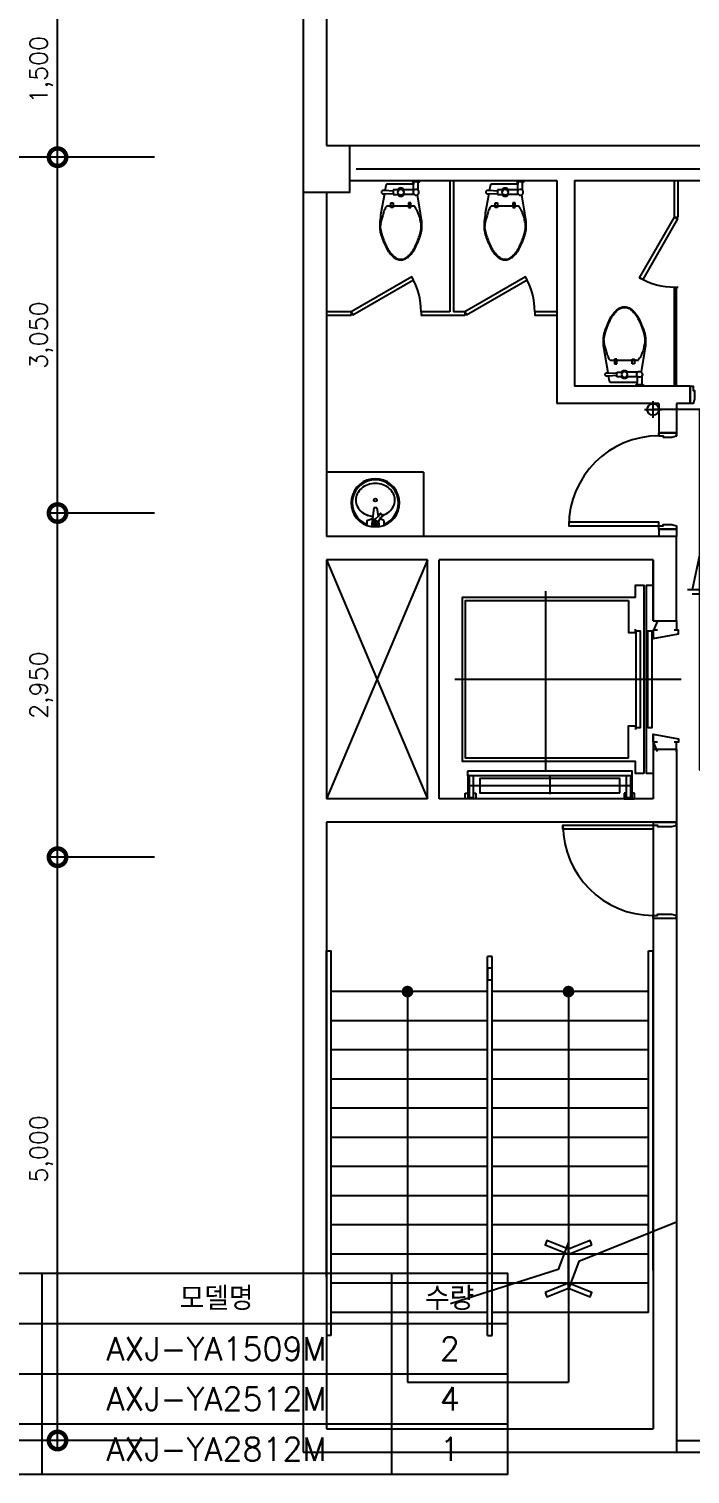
# Model space of a CAD drawing. Header units: millimetres. Extents: x -56261 to 196039, y 9480 to 100001.
# Drawn here: x 118579 to 124251, y 77491 to 89879 of the extents above; entities that cross this region are included whole.
import ezdxf
from ezdxf.enums import TextEntityAlignment as Align

# ---------------------------------------------------------------- set-up
doc = ezdxf.new("R2010")
doc.units = ezdxf.units.MM
for name, color, linetype in [('DVM_DPIT', 5, 'Continuous'), ('DVM_DRAIN', 5, 'Continuous'), ('DVM_DRAIN_MARK', 7, 'Continuous'), ('DVM_LEGEND', 7, 'Continuous'), ('PLAN', 9, 'Continuous'), ('PLAN_DIM', 7, 'Continuous')]:
    doc.layers.add(name, color=color, linetype=linetype)
doc.styles.add('DVM_DEFAULT', font='romans.shx', dxfattribs={"bigfont": 'whgtxt.shx'})
doc.styles.add('Gdim', font='')
doc.styles.add('plan', font='romans.shx', dxfattribs={"bigfont": 'GHS.SHX'})
doc.styles.get('Gdim').set_extended_font_data('Dotum')
doc.dimstyles.new('Gdim100', dxfattribs={"dimscale": 100, "dimtxt": 3, "dimasz": 6, "dimexe": 1.5, "dimexo": 2, "dimgap": 1, "dimtad": 1, "dimdec": 0, "dimzin": 0, "dimdsep": 46, "dimlunit": 6, "dimtxsty": 'Gdim', "dimblk1": 'DOTSMALL', "dimblk2": 'DOTSMALL', "dimsah": 1, "dimcen": 1.5, "dimdle": 1.5, "dimclrd": 1, "dimclre": 1, "dimclrt": 256, "dimazin": 0, "dimtfac": 1, "dimtdec": 0, "dimtix": 1, "dimtmove": 2, "dimatfit": 3, "dimldrblk": 'DOTSMALL', "dimfxl": 1.5, "dimtolj": 1, "dimtzin": 0, "dimlwd": -1, "dimlwe": -1, "dimarcsym": 0})

# ---------------------------------------------------------------- blocks, each defined once
blk = doc.blocks.new('_DotSmall')
at = {"color": 0, "linetype": 'ByBlock', "const_width": 0.5}
blk.add_lwpolyline([(-0.0625, 0, 1), (0.0625, 0, 1)], format="xyb", close=True, dxfattribs=at)
blk = doc.blocks.new('*D133')
at = {"layer": 'DEFPOINTS', "color": 0, "transparency": 16777216}
for p in [(118825, 90279), (119758, 90279), (119758, 88779)]:
    blk.add_point(p, dxfattribs=at)
at = {"layer": 'PLAN_DIM', "transparency": 16777216}
for p, q in [((118825, 88704), (118825, 90354)), ((119658, 90279), (118750, 90279)), ((119658, 88779), (118750, 88779))]:
    blk.add_line(p, q, dxfattribs=at)
at = {"layer": 'PLAN_DIM', "transparency": 16777216, "xscale": 300, "yscale": 300, "zscale": 300}
for p, rotation in [((118825, 90279), 90), ((118825, 88779), 270)]:
    blk.add_blockref('_DotSmall', p, dxfattribs=dict(at, rotation=rotation))
at = {"layer": 'PLAN_DIM', "transparency": 16777216, "insert": (118686, 89529), "char_height": 150, "attachment_point": 5, "rotation": 90, "style": 'plan'}
blk.add_mtext('\\A1;1,500', dxfattribs=at)
blk = doc.blocks.new('*D134')
at = {"layer": 'DEFPOINTS', "color": 0, "transparency": 16777216}
for p in [(118825, 88779), (119758, 88779), (119758, 85729)]:
    blk.add_point(p, dxfattribs=at)
at = {"layer": 'PLAN_DIM', "transparency": 16777216}
for p, q in [((118825, 85654), (118825, 88854)), ((119658, 88779), (118750, 88779)), ((119658, 85729), (118750, 85729))]:
    blk.add_line(p, q, dxfattribs=at)
at = {"layer": 'PLAN_DIM', "transparency": 16777216, "xscale": 300, "yscale": 300, "zscale": 300}
for p, rotation in [((118825, 88779), 90), ((118825, 85729), 270)]:
    blk.add_blockref('_DotSmall', p, dxfattribs=dict(at, rotation=rotation))
at = {"layer": 'PLAN_DIM', "transparency": 16777216, "insert": (118686, 87254), "char_height": 150, "attachment_point": 5, "rotation": 90, "style": 'plan'}
blk.add_mtext('\\A1;3,050', dxfattribs=at)
blk = doc.blocks.new('*D135')
at = {"layer": 'DEFPOINTS', "color": 0, "transparency": 16777216}
for p in [(118195, 88779), (119758, 88779), (119768, 77779)]:
    blk.add_point(p, dxfattribs=at)
at = {"layer": 'PLAN_DIM', "transparency": 16777216}
for p, q in [((118195, 77704), (118195, 88854)), ((119658, 88779), (118120, 88779)), ((119668, 77779), (118120, 77779))]:
    blk.add_line(p, q, dxfattribs=at)
at = {"layer": 'PLAN_DIM', "transparency": 16777216, "xscale": 300, "yscale": 300, "zscale": 300}
for p, rotation in [((118195, 88779), 90), ((118195, 77779), 270)]:
    blk.add_blockref('_DotSmall', p, dxfattribs=dict(at, rotation=rotation))
at = {"layer": 'PLAN_DIM', "transparency": 16777216, "insert": (118056, 83279), "char_height": 150, "attachment_point": 5, "rotation": 90, "style": 'plan'}
blk.add_mtext('\\A1;11,000', dxfattribs=at)
blk = doc.blocks.new('*D141')
at = {"layer": 'DEFPOINTS', "color": 0, "transparency": 16777216}
for p in [(118825, 82779), (119758, 82779), (119758, 77779)]:
    blk.add_point(p, dxfattribs=at)
at = {"layer": 'PLAN_DIM', "transparency": 16777216}
for p, q in [((119658, 82779), (118750, 82779)), ((118825, 77704), (118825, 82854)), ((119658, 77779), (118750, 77779))]:
    blk.add_line(p, q, dxfattribs=at)
at = {"layer": 'PLAN_DIM', "transparency": 16777216, "xscale": 300, "yscale": 300, "zscale": 300}
for p, rotation in [((118825, 82779), 90), ((118825, 77779), 270)]:
    blk.add_blockref('_DotSmall', p, dxfattribs=dict(at, rotation=rotation))
at = {"layer": 'PLAN_DIM', "transparency": 16777216, "insert": (118686, 80279), "char_height": 150, "attachment_point": 5, "rotation": 90, "style": 'plan'}
blk.add_mtext('\\A1;5,000', dxfattribs=at)
blk = doc.blocks.new('A$Cd99c7b5d')
at = {"layer": 'PLAN'}
for p, q in [((1150, -166), (1150, -2105)), ((125, -254), (175, -254)), ((125, -344), (125, -254)), ((175, -344), (125, -344)), ((326, -277), (134, -277)), ((134, -287), (134, -277)), ((134, -324), (134, -287)), ((175, -254), (175, -287)), ((175, -324), (175, -344)), ((239, -294), (239, -1666)), ((326, -287), (326, -273)), ((314, -980), (164, -980)), ((366, -945), (1905, -945)), ((175, -1616), (125, -1616)), ((125, -1616), (125, -1706)), ((125, -1706), (175, -1706)), ((134, -1673), (134, -1683)), ((326, -1683), (134, -1683)), ((175, -1636), (175, -1616)), ((175, -1706), (175, -1673))]:
    blk.add_line(p, q, dxfattribs=at)
for points in [[(343, -1785), (343, -1715), (445, -1715), (445, -230), (1855, -230), (1855, -1715), (1957, -1715), (1957, -1785), (343, -1785)], [(326, -287), (134, -287), (134, -324), (326, -324)], [(363, -273), (326, -273), (326, -1687), (363, -1687), (363, -273)], [(475, -1655), (475, -255), (1825, -255), (1825, -1655)], [(326, -1673), (134, -1673), (134, -1636), (326, -1636)], [(475, -1655), (750, -1655), (750, -1715), (720, -1715)], [(735, -1720), (1565, -1720), (1565, -1755), (735, -1755), (735, -1720)], [(1825, -1655), (1550, -1655), (1550, -1715), (1580, -1715)], [(680, -1865), (343, -1865), (343, -1810), (1957, -1810), (1957, -1865), (1650, -1865)], [(735, -1820), (1565, -1820), (1565, -1855), (735, -1855), (735, -1820)]]:
    blk.add_lwpolyline(points, dxfattribs=at)
blk.add_lwpolyline([(176, -1580), (301, -1580), (301, -380), (176, -380)], close=True, dxfattribs=at)
blk = doc.blocks.new('LAD-JAMB-100-2001')
at = {"layer": 'PLAN'}
for p, q in [((0, 0), (-80, 35)), ((0, -161), (-80, -161))]:
    blk.add_line(p, q, dxfattribs=at)
blk.add_lwpolyline([(-80, 0), (-80, 39), (-150, 39), (-110, -178), (-80, -178), (-80, -141)], dxfattribs=at)
blk = doc.blocks.new('2P-T207')
at = {"layer": 'PLAN'}
for p, q in [((150, 20), (110, 20)), ((-65, -50), (-65, -90)), ((-15, -50), (-65, -50)), ((-65, -90), (-15, -90)), ((115, -50), (15, -50)), ((115, -90), (15, -90)), ((110, -55), (110, -1)), ((115, -190), (-115, -190)), ((-85, -160), (-65, -160)), ((-85, -200), (-85, -160)), ((-65, -200), (-85, -200)), ((-65, -160), (-65, -200)), ((85, -160), (65, -160)), ((65, -160), (65, -200)), ((65, -200), (85, -200)), ((85, -200), (85, -160))]:
    blk.add_line(p, q, dxfattribs=at)
for points in [[(95, 30), (100, 20), (110, 20), (110, -1), (106, -1), (98, 0), (87, 0), (0, 0), (-87, 0), (-98, 0), (-106, -1), (-113, -1), (-119, -2), (-123, -3), (-125, -5), (-126, -8), (-127, -11), (-128, -15), (-129, -19), (-130, -25), (-131, -30), (-132, -34), (-133, -39), (-134, -45), (-135, -51), (-136, -56), (-141, -55), (-144, -55), (-147, -55), (-152, -55), (-156, -56), (-160, -58), (-163, -61), (-165, -64), (-166, -67), (-166, -69), (-166, -70), (-166, -71), (-166, -73), (-165, -76), (-163, -79), (-160, -82), (-156, -84), (-152, -85), (-147, -85), (-144, -85), (-141, -84), (-170, -250, 0.022182), (-179, -318, 0.0294), (-180, -370, 0.029565), (-177, -406, 0.035314), (-170, -435, 0.006976), (-166, -447, 0.004694), (-160, -465, 0.019426), (-144, -505, 0.015468), (-120, -555, 0.040875), (-101, -585, 0.036447), (-75, -615, 0.04843), (-50, -635, 0.068612), (-30, -645, 0.037226), (-14, -649, 0.041311), (0, -650, 0.041311), (14, -649, 0.037226), (30, -645, 0.068612), (50, -635, 0.04843), (75, -615, 0.036447), (101, -585, 0.040875), (120, -555, 0.015468), (144, -505, 0.019426), (160, -465, 0.004694), (166, -447, 0.006976), (170, -435, 0.035314), (177, -406, 0.029565), (180, -370, 0.0294), (179, -318, 0.022182), (170, -250), (142, -92, 0.455372), (150, -55), (150, 20), (160, 20), (165, 30)], [(-65, -60), (-136, -56, 1.060552)]]:
    blk.add_lwpolyline(points, format="xyb", dxfattribs=at)
blk.add_lwpolyline([(-141, -84), (-65, -80)], dxfattribs=at)
blk.add_circle((0, -70), 25, dxfattribs=at)
for centre, radius, start, end in [((0, -70), 35, 34.8499, 145.1501), ((0, -70), 35, 214.8499, 325.1501), ((130, -70), 25, 36.8699, 298.9372), ((386, -424), 564, 159.444, 161.9714), ((131, -329), 291, 155.9278, 159.444), ((-85, -232), 54.8, 135, 155.9278), ((-115, -202), 12.3, 90, 135), ((115, -193), 3.54, 36.8699, 90), ((-22, -296), 174, 29.5675, 36.8699), ((-283, -444), 475, 26.5651, 29.5675), ((-129, -367), 303, 22.8053, 26.5651), ((67, -377), 244, 166.4166, 175.6013), ((-65, -367), 111, 175.6013, 189.2401), ((635, -514), 828, 164.0546, 166.4166), ((862, -579), 1064, 161.9714, 164.0546), ((-66, -341), 234, 15.9454, 22.8053), ((-417, -441), 599, 11.6565, 15.9454), ((-160, -388), 337, 4.3987, 11.6565), ((80, -370), 95.8, 350.7599, 4.3987), ((45, -349), 223, 189.2401, 195.9454), ((520, -213), 717, 195.9454, 199.683), ((1628, 183), 1894, 199.683, 201.0375), ((-1628, 183), 1894, 338.9625, 340.317), ((-520, -213), 717, 340.317, 344.0546), ((-45, -349), 223, 344.0546, 350.7599), ((407, -287), 585, 201.0375, 203.4742), ((221, -367), 383, 203.4742, 208.6105), ((115, -425), 262, 208.6105, 214.8227), ((41, -477), 171, 214.8227, 220.6013), ((274, -277), 478, 220.6013, 224.0582), ((72, -472), 198, 224.0582, 230.1944), ((-68, -475), 193, 306.8699, 315.7258), ((-261, -288), 462, 315.7258, 319.3987), ((-20, -494), 144, 319.3987, 325.9688), ((-167, -394), 323, 325.9688, 331.3895), ((-200, -377), 359, 331.3895, 336.5258), ((-407, -287), 585, 336.5258, 338.9625), ((37, -515), 142, 230.1944, 237.425), ((-11, -590), 53.8, 237.425, 255.9638), ((2, -539), 105, 255.9638, 269.1779), ((1, -545), 99.7, 269.1779, 279.4623), ((10, -594), 50.4, 279.4623, 293.9447), ((-7, -557), 90.8, 293.9447, 306.8699)]:
    blk.add_arc(centre, radius, start, end, dxfattribs=at)
blk = doc.blocks.new('CD-plan$0$세면기')
at = {"layer": 'PLAN'}
for p, q in [((9807177, -1170315), (9807155, -1170498)), ((9807207, -1170315), (9807177, -1170315)), ((9807207, -1170315), (9807218, -1170399)), ((9807110, -1170438), (9807165, -1170417)), ((9807110, -1170438), (9807110, -1170488)), ((9807155, -1170498), (9807110, -1170488)), ((9807230, -1170498), (9807155, -1170498)), ((9807191, -1170424), (9807225, -1170392)), ((9807223, -1170448), (9807245, -1170408)), ((9807223, -1170447), (9807230, -1170498)), ((9807225, -1170392), (9807243, -1170369)), ((9807274, -1170488), (9807230, -1170498)), ((9807232, -1170378), (9807238, -1170370)), ((9807274, -1170435), (9807237, -1170422)), ((9807262, -1170383), (9807245, -1170370)), ((9807246, -1170408), (9807264, -1170385)), ((9807257, -1170398), (9807263, -1170390)), ((9807274, -1170435), (9807274, -1170488))]:
    blk.add_line(p, q, dxfattribs=at)
for centre, radius in [((9807192, -1170242), 15), ((9807192, -1170455), 20), ((9807192, -1170455), 8)]:
    blk.add_circle(centre, radius, dxfattribs=at)
for centre, radius, start, end in [((9807192, -1170269), 230, 290.9598, 249.0402), ((9807192, -1170269), 220, 291.9609, 248.0391), ((9807192, -1170302), 218, 90, 109.3849), ((9807192, -1170302), 218, 70.6151, 90), ((9807141, -1170242), 135, 154.0053, 180), ((9807166, -1170254), 162, 130.3466, 154.0053), ((9807182, -1170273), 187, 109.3849, 130.3466), ((9807203, -1170273), 187, 49.6534, 70.6151), ((9807219, -1170254), 162, 25.9947, 49.6534), ((9807243, -1170242), 135, 0, 25.9947), ((9807141, -1170242), 135, 180, 205.9947), ((9807166, -1170230), 162, 205.9947, 229.6534), ((9807182, -1170211), 187, 229.6534, 250.6151), ((9807203, -1170211), 187, 289.3849, 310.3466), ((9807219, -1170230), 162, 310.3466, 334.0053), ((9807243, -1170242), 135, 334.0053, 0), ((9807192, -1170181), 218, 250.6151, 263.3692), ((9807192, -1170455), 30, 96.8691, 7.1181), ((9807188, -1170420), 5, 276.8691, 313.6346), ((9807227, -1170451), 5, 150.3527, 187.1181), ((9807221, -1170389), 5, 313.6346, 321.9936), ((9807236, -1170381), 5, 141.9936, 208.4155), ((9807242, -1170374), 5, 51.9936, 141.9936), ((9807250, -1170411), 5, 141.9936, 150.3527), ((9807253, -1170395), 5, 255.5718, 321.9936), ((9807259, -1170387), 5, 321.9936, 51.9936)]:
    blk.add_arc(centre, radius, start, end, dxfattribs=at)
blk = doc.blocks.new('x-plan01$0$ARROWX')
at = {"layer": 'PLAN'}
blk.add_lwpolyline([(-0.2, -0.5), (-0.293, -0.463), (-0.108, 0), (-0.293, 0.463), (-0.2, 0.5), (0, 0)], close=True, dxfattribs=at)
blk = doc.blocks.new('*D142')
at = {"layer": 'DEFPOINTS', "color": 0, "transparency": 16777216}
for p in [(118825, 85729), (119758, 85729), (119758, 82779)]:
    blk.add_point(p, dxfattribs=at)
at = {"layer": 'PLAN_DIM', "transparency": 16777216}
for p, q in [((119658, 85729), (118750, 85729)), ((118825, 82704), (118825, 85804)), ((119658, 82779), (118750, 82779))]:
    blk.add_line(p, q, dxfattribs=at)
at = {"layer": 'PLAN_DIM', "transparency": 16777216, "xscale": 300, "yscale": 300, "zscale": 300}
for p, rotation in [((118825, 85729), 90), ((118825, 82779), 270)]:
    blk.add_blockref('_DotSmall', p, dxfattribs=dict(at, rotation=rotation))
at = {"layer": 'PLAN_DIM', "transparency": 16777216, "insert": (118686, 84254), "char_height": 150, "attachment_point": 5, "rotation": 90, "style": 'plan'}
blk.add_mtext('\\A1;2,950', dxfattribs=at)
blk = doc.blocks.new('DRAIN_HOLE')
at = {"layer": 'DVM_DPIT'}
for p, q in [((-73, 0), (73, 0)), ((0, -72), (0, 72))]:
    blk.add_line(p, q, dxfattribs=at)
at = {"layer": 'DVM_DPIT', "linetype": 'ByBlock'}
blk.add_circle((0, 0), 50, dxfattribs=at)
blk = doc.blocks.new('DRAIN_DIR')
at = {"layer": 'DVM_DRAIN_MARK', "color": 0, "linetype": 'Continuous'}
for p, q in [((-39, -63), (-39, 63)), ((0, -105), (0, 105)), ((308, 0), (0, 63)), ((0, -63), (308, 0))]:
    blk.add_line(p, q, dxfattribs=at)

msp = doc.modelspace()

# ---------------------------------------------------------------- linework, layer by layer
at = {"layer": 'DVM_DRAIN', "color": 5}
msp.add_lwpolyline([(126137.5, 83526.2), (124333.4, 83526.2), (124333.4, 86616.8), (123933.4, 86616.8)], dxfattribs=at)
at = {"layer": 'DVM_LEGEND', "color": 7}
for p, q in [((118688.9, 79211.1), (118688.9, 78781.1)), ((121688.9, 79211.1), (121688.9, 78781.1)), ((118688.9, 78781.1), (118688.9, 78351.1)), ((121688.9, 78781.1), (121688.9, 78351.1)), ((118688.9, 78351.1), (118688.9, 77921.1)), ((121688.9, 78351.1), (121688.9, 77921.1)), ((118688.9, 77921.1), (118688.9, 77491.1)), ((121688.9, 77921.1), (121688.9, 77491.1))]:
    msp.add_line(p, q, dxfattribs=at)
msp.add_lwpolyline([(117988.9, 79211.1), (117988.9, 78781.1), (122688.9, 78781.1), (122688.9, 79211.1)], close=True, dxfattribs=at)
for points in [[(117988.9, 78781.1), (117988.9, 78351.1), (122688.9, 78351.1), (122688.9, 78781.1)], [(117988.9, 78351.1), (117988.9, 77921.1), (122688.9, 77921.1), (122688.9, 78351.1)], [(117988.9, 77921.1), (117988.9, 77491.1), (122688.9, 77491.1), (122688.9, 77921.1)]]:
    msp.add_lwpolyline(points, dxfattribs=at)
at = {"layer": 'PLAN'}
for p, q in [((120933.4, 90353.8), (120933.4, 77678.8)), ((121133.4, 90203.8), (121133.4, 88878.8)), ((121133.4, 88878.8), (125033.4, 88878.8)), ((121333.4, 88578.8), (123108.4, 88578.8)), ((121386.3, 88678.8), (125086.3, 88678.8)), ((122190.9, 88578.8), (122190.9, 87453.3)), ((122220.9, 88578.8), (122220.9, 87453.3)), ((123108.4, 88578.8), (123108.4, 86666.8)), ((123258.4, 88578.8), (125033.4, 88578.8)), ((123258.4, 88578.8), (123258.4, 86816.8)), ((124118.4, 88265.3), (124118.4, 88578.8)), ((124148.4, 88265.3), (124148.4, 88578.8)), ((121133.4, 88478.8), (121133.4, 85528.8)), ((124118.4, 88265.3), (124148.4, 88265.3)), ((124118.4, 86816.8), (124118.4, 87665.3)), ((124118.4, 87665.3), (124148.4, 87665.3)), ((124133.4, 86816.8), (124133.4, 87665.3)), ((121343.4, 87453.3), (121133.4, 87453.3)), ((121343.4, 87423.3), (121133.4, 87423.3)), ((121343.4, 87453.3), (121343.4, 87423.3)), ((122190.9, 87453.3), (121943.4, 87453.3)), ((121943.4, 87453.3), (121943.4, 87423.3)), ((122318.4, 87423.3), (121943.4, 87423.3)), ((122318.4, 87453.3), (122220.9, 87453.3)), ((122318.4, 87453.3), (122318.4, 87423.3)), ((123108.4, 87453.3), (122918.4, 87453.3)), ((122918.4, 87453.3), (122918.4, 87423.3)), ((123108.4, 87423.3), (122918.4, 87423.3)), ((124251.4, 86816.8), (123258.4, 86816.8)), ((123781.7, 86816.8), (123258.4, 86816.8)), ((124251.4, 86816.8), (124251.4, 86666.8)), ((123983.4, 86666.8), (123108.4, 86666.8)), ((123983.4, 86666.8), (123933.4, 86666.8)), ((123983.4, 86666.8), (123983.4, 86416.8)), ((124251.4, 86666.8), (124133.4, 86666.8)), ((124133.4, 86666.8), (124133.4, 86416.8)), ((123983.4, 86416.8), (124133.4, 86416.8)), ((123983.4, 86390.5), (123983.4, 86416.8)), ((123983.4, 86416.8), (124133.4, 86416.8)), ((124133.4, 86416.8), (124133.4, 86390.5)), ((121133.4, 86079.4), (121133.4, 85528.8)), ((121964.4, 86079.4), (121964.4, 85528.8)), ((123983.4, 85591.8), (123983.4, 85651.8)), ((124133.4, 85618), (124133.4, 85591.8)), ((124133.4, 85528.8), (121133.4, 85528.8)), ((123983.4, 85591.8), (124133.4, 85591.8)), ((123983.4, 85591.8), (123983.4, 85528.8)), ((124133.4, 85591.8), (124133.4, 85528.8)), ((124133.4, 84803.8), (124133.4, 85528.8)), ((121133.4, 85328.8), (121133.4, 83278.8)), ((121998.4, 85328.8), (121133.4, 85328.8)), ((121998.4, 85328.8), (121133.4, 83278.8)), ((121133.4, 85328.8), (121998.4, 83278.8)), ((121998.4, 83278.8), (121998.4, 85328.8)), ((123933.4, 85328.8), (122098.4, 85328.8)), ((122098.4, 83278.8), (122098.4, 85328.8)), ((123933.4, 84803.8), (123933.4, 85328.8)), ((123933.4, 85328.8), (123933.4, 85110.8)), ((123933.4, 84803.8), (124133.4, 84803.8)), ((123933.4, 83703.8), (123933.4, 83278.8)), ((123933.4, 83703.8), (124133.4, 83703.8)), ((124133.4, 83703.8), (124133.4, 83078.8)), ((121998.4, 83278.8), (121133.4, 83278.8)), ((123933.4, 83278.8), (122098.4, 83278.8)), ((121133.4, 83078.8), (121133.4, 77878.8)), ((124133.4, 83078.8), (121133.4, 83078.8)), ((123933.4, 83078.8), (123933.4, 77878.8)), ((123933.4, 83078.8), (124133.4, 83078.8)), ((123933.4, 83078.8), (123933.4, 83018.8)), ((124133.4, 83078.8), (124133.4, 77678.8)), ((124133.4, 83052.6), (124133.4, 83078.8)), ((124133.4, 83052.6), (124133.4, 83078.8)), ((124133.4, 83078.8), (124133.4, 83052.6)), ((123933.4, 82280.1), (123933.4, 82253.8)), ((124133.4, 82253.8), (124133.4, 82280.1)), ((121133.4, 79182.4), (121133.4, 81976.7)), ((121133.4, 81976.7), (121171.4, 81976.7)), ((121171.4, 78678.6), (121171.4, 81976.7)), ((122514.4, 78678.6), (122514.4, 81926.7)), ((122552.4, 81926.7), (122514.4, 81926.7)), ((122552.4, 78678.6), (122552.4, 81926.7)), ((123895.4, 78876.7), (123895.4, 81976.7)), ((123895.4, 81976.7), (123933.4, 81976.7)), ((123933.4, 79237.7), (123933.4, 81976.7)), ((122514.4, 81626.7), (121171.4, 81626.7)), ((123895.4, 81626.7), (122552.4, 81626.7)), ((122514.4, 81376.7), (121171.4, 81376.7)), ((123895.4, 81376.7), (122552.4, 81376.7)), ((122514.4, 81126.7), (121171.4, 81126.7)), ((123895.4, 81126.7), (122552.4, 81126.7)), ((122514.4, 80876.7), (121171.4, 80876.7)), ((123895.4, 80876.7), (122552.4, 80876.7)), ((122514.4, 80626.7), (121171.4, 80626.7)), ((123895.4, 80626.7), (122552.4, 80626.7)), ((122514.4, 80376.7), (121171.4, 80376.7)), ((123895.4, 80376.7), (122552.4, 80376.7)), ((122514.4, 80126.7), (121171.4, 80126.7)), ((123895.4, 80126.7), (122552.4, 80126.7)), ((122514.4, 79876.7), (121171.4, 79876.7)), ((123895.4, 79876.7), (122552.4, 79876.7)), ((122514.4, 79626.7), (121171.4, 79626.7)), ((123895.4, 79626.7), (122552.4, 79626.7)), ((122514.4, 79376.7), (121171.4, 79376.7)), ((123895.4, 79376.7), (122552.4, 79376.7)), ((122514.4, 79126.7), (121171.4, 79126.7)), ((123895.4, 79126.7), (122552.4, 79126.7)), ((122514.4, 78876.7), (121171.4, 78876.7)), ((123895.4, 78876.7), (122552.4, 78876.7)), ((121171.4, 78678.6), (121133.4, 78678.6)), ((122514.4, 78678.6), (122552.4, 78678.6)), ((121826.9, 78278.7), (123207.9, 78278.7)), ((121133.4, 77878.8), (123933.4, 77878.8)), ((120933.4, 77678.8), (124133.4, 77678.8)), ((124133.4, 77778.8), (125033.4, 77778.8)), ((124133.4, 77678.8), (125433.4, 77678.8))]:
    msp.add_line(p, q, dxfattribs=at)
for points in [[(120933.4, 88878.8), (120933.4, 88478.8), (121333.4, 88478.8), (121333.4, 88878.8)], [(121964.4, 86079.4), (121133.4, 86079.4)], [(121826.9, 81626.7), (121826.9, 78278.7)], [(123207.9, 81626.7), (123207.9, 78278.7)], [(124133.4, 79650.4), (123296.2, 79314.6), (123207.9, 79079.3), (123207.9, 79479.3), (123119.7, 79244), (122196.3, 78949.8)]]:
    msp.add_lwpolyline(points, dxfattribs=at)
for points in [[(124118.4, 88265.3), (124144.4, 88250.3), (123844.4, 87730.7), (123818.4, 87745.7)], [(121343.4, 87453.3), (121358.4, 87427.3), (121878, 87727.3), (121863, 87753.3)], [(122318.4, 87453.3), (122333.4, 87427.3), (122853, 87727.3), (122838, 87753.3)], [(124258.9, 86666.8), (124251.4, 86666.8), (124251.4, 86816.8), (124258.9, 86816.8), (124277.7, 86816.8), (124277.7, 86779.3), (124288.9, 86779.3), (124288.9, 86704.3), (124277.7, 86666.8), (124277.7, 86666.8)], [(124133.4, 86409.3), (124133.4, 86416.8), (123983.4, 86416.8), (123983.4, 86409.3), (123983.4, 86390.5), (124020.9, 86390.5), (124020.9, 86379.3), (124095.9, 86379.3), (124133.4, 86390.5), (124133.4, 86390.5)], [(123983.4, 85618), (123983.4, 85651.8), (123210.9, 85651.8), (123210.9, 85618)], [(124133.4, 85599.3), (124133.4, 85591.8), (123983.4, 85591.8), (123983.4, 85599.3), (123983.4, 85618), (124020.9, 85618), (124020.9, 85629.3), (124095.9, 85629.3), (124133.4, 85618), (124133.4, 85618)], [(123933.4, 83052.6), (123933.4, 83018.8), (123160.9, 83018.8), (123160.9, 83052.6)], [(124133.4, 83071.3), (124133.4, 83078.8), (123933.4, 83078.8), (123933.4, 83071.3), (123933.4, 83052.6), (123970.9, 83052.6), (123970.9, 83041.3), (124095.9, 83041.3), (124133.4, 83052.6), (124133.4, 83052.6)], [(124133.4, 82261.3), (124133.4, 82253.8), (123933.4, 82253.8), (123933.4, 82261.3), (123933.4, 82280.1), (123970.9, 82280.1), (123970.9, 82291.3), (124095.9, 82291.3), (124133.4, 82280.1), (124133.4, 82280.1)], [(122552.4, 81826.7), (122514.4, 81826.7), (122514.4, 81726.7), (122552.4, 81726.7)]]:
    msp.add_lwpolyline(points, close=True, dxfattribs=at)
at = {"layer": 'PLAN', "const_width": 50}
for points in [[(121851.9, 81626.7, 1), (121801.9, 81626.7, 1)], [(123232.9, 81626.7, 1), (123182.9, 81626.7, 1)]]:
    msp.add_lwpolyline(points, format="xyb", close=True, dxfattribs=at)
at = {"layer": 'PLAN'}
for centre, radius, start, end in [((121343.4, 87453.3), 600, 0, 30), ((122318.4, 87453.3), 600, 0, 30), ((124118.4, 88265.3), 600, 240, 270), ((123983.4, 85618), 772.5, 90, 180), ((123933.4, 83052.6), 772.5, 180, 270)]:
    msp.add_arc(centre, radius, start, end, dxfattribs=at)

# ---------------------------------------------------------------- block references
at = {"layer": 'DVM_DPIT'}
msp.add_blockref('DRAIN_HOLE', (123933.4, 86616.8), dxfattribs=at)
at = {"layer": 'DVM_DRAIN_MARK', "color": 7, "rotation": 90.00000000000944}
msp.add_blockref('DRAIN_DIR', (124333.4, 85071.5), dxfattribs=at)
at = {"layer": 'PLAN'}
for p in [(121769.6, 88548.7), (122664.7, 88548.7)]:
    msp.add_blockref('2P-T207', p, dxfattribs=at)
at = {"layer": 'PLAN', "xscale": -1}
for name, p, rotation in [('2P-T207', (123688.4, 86846.9), 180), ('LAD-JAMB-100-2001', (123972.4, 83683.8), 89.99999999999967)]:
    msp.add_blockref(name, p, dxfattribs=dict(at, rotation=rotation))
at = {"layer": 'PLAN', "xscale": 0.9000000000000002, "yscale": 0.9000000000000002, "zscale": 0.9000000000000002}
msp.add_blockref('CD-plan$0$세면기', (-8704921.9, 1139057.9), dxfattribs=at)
at = {"layer": 'PLAN', "rotation": 90}
for name, p in [('A$Cd99c7b5d', (122068.4, 83153.8)), ('LAD-JAMB-100-2001', (123972.4, 84803.8))]:
    msp.add_blockref(name, p, dxfattribs=at)
at = {"layer": 'PLAN', "xscale": -400.0000000000002, "yscale": 400.0000000000002, "zscale": 400.0000000000002}
for p, rotation in [((123207.8, 79376.7), 89.9922294920594), ((123207.9, 79126.7), 269.9922294920594)]:
    msp.add_blockref('x-plan01$0$ARROWX', p, dxfattribs=dict(at, rotation=rotation))

# ---------------------------------------------------------------- texts
at = {"layer": 'DVM_LEGEND', "color": 2, "style": 'DVM_DEFAULT'}
for s, p in [('모델명', (120188.9, 78996.1)), ('수량', (122188.9, 78996.1)), ('AXJ-YA1509M', (120188.9, 78566.1)), ('2', (122188.9, 78566.1)), ('AXJ-YA2512M', (120188.9, 78136.1)), ('4', (122188.9, 78136.1)), ('AXJ-YA2812M', (120188.9, 77706.1)), ('1', (122188.9, 77706.1))]:
    msp.add_text(s, height=200, dxfattribs=at).set_placement(p, align=Align.MIDDLE_CENTER)

# ---------------------------------------------------------------- dimensions: what is measured, and where the dimension line sits
at = {"layer": 'PLAN_DIM'}
for base, p1, p2, picture, middle in [((118825.1, 90278.8), (119758, 88778.8), (119758, 90278.8), '*D133', (118685.9, 89528.8)), ((118195.1, 88778.8), (119767.6, 77778.6), (119758, 88778.8), '*D135', (118055.9, 83278.7)), ((118825.1, 88778.8), (119758, 85728.8), (119758, 88778.8), '*D134', (118685.9, 87253.8)), ((118825.1, 85728.8), (119758, 82778.8), (119758, 85728.8), '*D142', (118685.9, 84253.8)), ((118825.1, 82778.8), (119758, 77778.8), (119758, 82778.8), '*D141', (118685.9, 80278.8))]:
    dim = msp.add_linear_dim(base=base, p1=p1, p2=p2, angle=270, dimstyle='Gdim100', override={"dimscale": 50, "dimtxsty": 'plan', "dimblk1": 'DotSmall', "dimblk2": 'DotSmall', "dimclrd": 256, "dimclre": 256}, dxfattribs=at)
    dim.commit()
    dim.dimension.update_dxf_attribs({"geometry": picture, "text_midpoint": middle})

doc.saveas('drawing.dxf')
